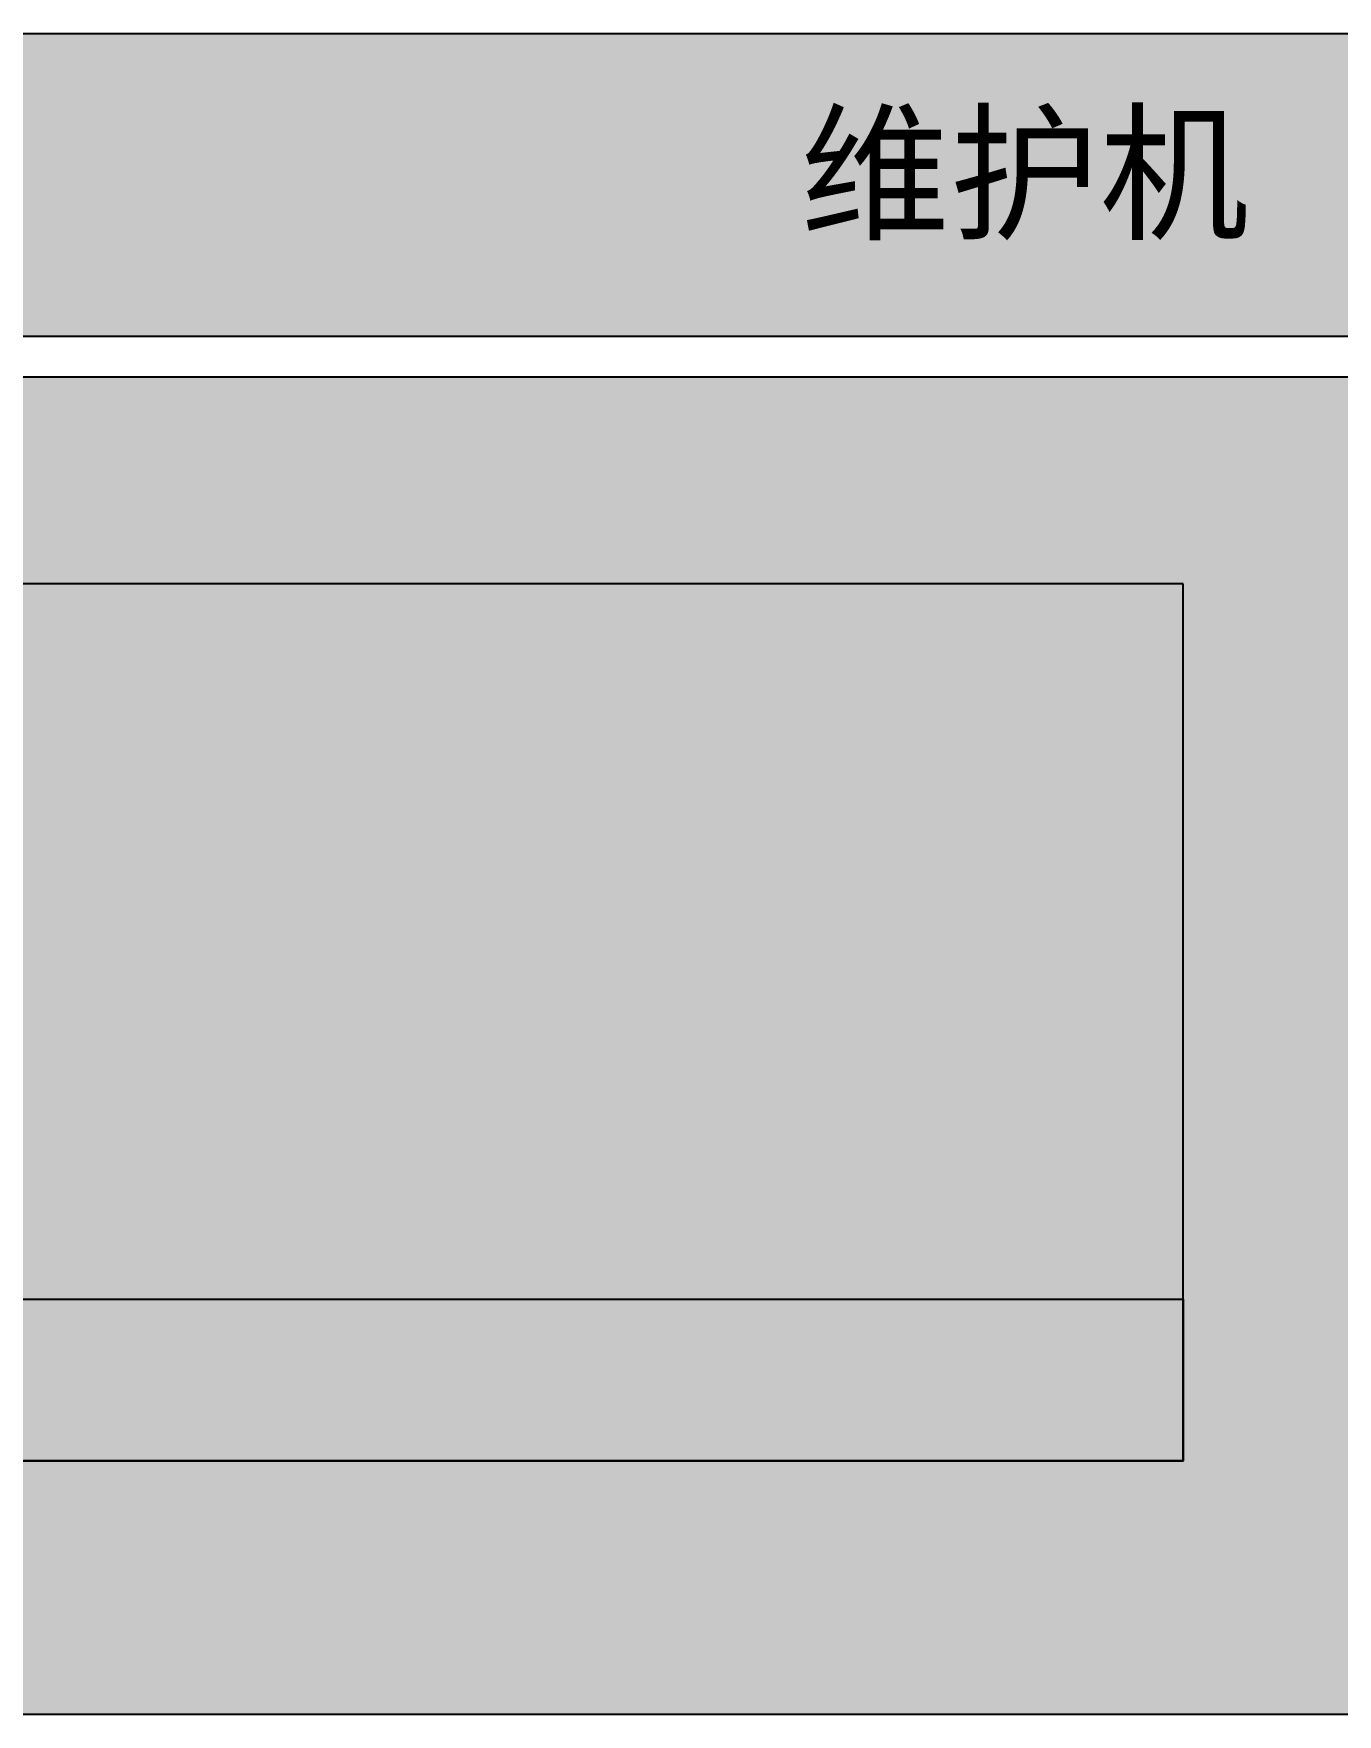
# Model space of a CAD drawing. Header units: millimetres. Extents: x 1211 to 4590, y 32 to 2478.
# Drawn here: x 2872.9 to 3110.7, y 421.9 to 728.5 of the extents above; entities that cross this region are included whole.
import ezdxf
from ezdxf.enums import TextEntityAlignment as Align

# ---------------------------------------------------------------- set-up
doc = ezdxf.new("R2010")
doc.units = ezdxf.units.MM
doc.styles.get("Standard").update_dxf_attribs({"font": 'simsun.ttc'})

msp = doc.modelspace()

# ---------------------------------------------------------------- hatches: boundary and pattern name
at = {"lineweight": -3, "ltscale": 0.1, "true_color": 0xeff3f7}
h = msp.add_hatch(color=7, dxfattribs=at)
h.dxf.hatch_style = 1
h.paths.add_polyline_path([(2573.82, 728.46), (2573.82, 673.2), (3538.88, 673.19), (3538.88, 728.45)])
h = msp.add_hatch(color=7, dxfattribs=at)
h.dxf.hatch_style = 1
h.paths.add_polyline_path([(2573.82, 665.86), (2573.82, 421.91), (3538.88, 421.9), (3538.88, 665.85)])
at = {"ltscale": 0.1}
h = msp.add_hatch(color=49, dxfattribs=at)
h.dxf.hatch_style = 1
edge = h.paths.add_edge_path()
edge.add_line((3058.28, 535.42), (3057.96, 535.42))
edge.add_arc((3057.96, 533.42), 2, 90, 180)
edge.add_line((3055.96, 533.42), (3055.96, 517.22))
edge.add_arc((3057.96, 517.22), 2, 180, 270)
edge.add_line((3057.96, 515.22), (3058.28, 515.22))
edge.add_arc((3058.28, 517.22), 2, 270, 360)
edge.add_line((3060.28, 517.22), (3060.28, 533.42))
edge.add_arc((3058.28, 533.42), 2, 0, 90)
edge = h.paths.add_edge_path()
edge.add_line((3065.54, 535.42), (3065.22, 535.42))
edge.add_arc((3065.22, 533.42), 2, 90, 180)
edge.add_line((3063.22, 533.42), (3063.22, 517.22))
edge.add_arc((3065.22, 517.22), 2, 180, 270)
edge.add_line((3065.22, 515.22), (3065.54, 515.22))
edge.add_arc((3065.54, 517.22), 2, 270, 360)
edge.add_line((3067.54, 517.22), (3067.54, 533.42))
edge.add_arc((3065.54, 533.42), 2, 0, 90)
edge = h.paths.add_edge_path()
edge.add_line((3072.81, 535.42), (3072.49, 535.42))
edge.add_arc((3072.49, 533.42), 2, 90, 180)
edge.add_line((3070.49, 533.42), (3070.49, 517.22))
edge.add_arc((3072.49, 517.22), 2, 180, 270)
edge.add_line((3072.49, 515.22), (3072.81, 515.22))
edge.add_arc((3072.81, 517.22), 2, 270, 360)
edge.add_line((3074.81, 517.22), (3074.81, 533.42))
edge.add_arc((3072.81, 533.42), 2, 0, 90)
edge = h.paths.add_edge_path()
edge.add_line((3058.28, 559.97), (3057.96, 559.97))
edge.add_arc((3057.96, 557.97), 2, 90, 180)
edge.add_line((3055.96, 557.97), (3055.96, 541.78))
edge.add_arc((3057.96, 541.78), 2, 180, 270)
edge.add_line((3057.96, 539.78), (3058.28, 539.78))
edge.add_arc((3058.28, 541.78), 2, 270, 360)
edge.add_line((3060.28, 541.78), (3060.28, 557.97))
edge.add_arc((3058.28, 557.97), 2, 0, 90)
edge = h.paths.add_edge_path()
edge.add_line((3065.54, 559.97), (3065.22, 559.97))
edge.add_arc((3065.22, 557.97), 2, 90, 180)
edge.add_line((3063.22, 557.97), (3063.22, 541.78))
edge.add_arc((3065.22, 541.78), 2, 180, 270)
edge.add_line((3065.22, 539.78), (3065.54, 539.78))
edge.add_arc((3065.54, 541.78), 2, 270, 360)
edge.add_line((3067.54, 541.78), (3067.54, 557.97))
edge.add_arc((3065.54, 557.97), 2, 0, 90)
edge = h.paths.add_edge_path()
edge.add_line((3072.81, 559.97), (3072.49, 559.97))
edge.add_arc((3072.49, 557.97), 2, 90, 180)
edge.add_line((3070.49, 557.97), (3070.49, 541.78))
edge.add_arc((3072.49, 541.78), 2, 180, 270)
edge.add_line((3072.49, 539.78), (3072.81, 539.78))
edge.add_arc((3072.81, 541.78), 2, 270, 360)
edge.add_line((3074.81, 541.78), (3074.81, 557.97))
edge.add_arc((3072.81, 557.97), 2, 0, 90)
edge = h.paths.add_edge_path()
edge.add_line((3058.28, 584.83), (3057.96, 584.83))
edge.add_arc((3057.96, 582.83), 2, 90, 180)
edge.add_line((3055.96, 582.83), (3055.96, 566.63))
edge.add_arc((3057.96, 566.63), 2, 180, 270)
edge.add_line((3057.96, 564.63), (3058.28, 564.63))
edge.add_arc((3058.28, 566.63), 2, 270, 360)
edge.add_line((3060.28, 566.63), (3060.28, 582.83))
edge.add_arc((3058.28, 582.83), 2, 0, 90)
edge = h.paths.add_edge_path()
edge.add_line((3065.54, 584.83), (3065.22, 584.83))
edge.add_arc((3065.22, 582.83), 2, 90, 180)
edge.add_line((3063.22, 582.83), (3063.22, 566.63))
edge.add_arc((3065.22, 566.63), 2, 180, 270)
edge.add_line((3065.22, 564.63), (3065.54, 564.63))
edge.add_arc((3065.54, 566.63), 2, 270, 360)
edge.add_line((3067.54, 566.63), (3067.54, 582.83))
edge.add_arc((3065.54, 582.83), 2, 0, 90)
edge = h.paths.add_edge_path()
edge.add_line((3072.81, 584.83), (3072.49, 584.83))
edge.add_arc((3072.49, 582.83), 2, 90, 180)
edge.add_line((3070.49, 582.83), (3070.49, 566.63))
edge.add_arc((3072.49, 566.63), 2, 180, 270)
edge.add_line((3072.49, 564.63), (3072.81, 564.63))
edge.add_arc((3072.81, 566.63), 2, 270, 360)
edge.add_line((3074.81, 566.63), (3074.81, 582.83))
edge.add_arc((3072.81, 582.83), 2, 0, 90)
edge = h.paths.add_edge_path()
edge.add_line((3058.28, 609.12), (3057.96, 609.12))
edge.add_arc((3057.96, 607.12), 2, 90, 180)
edge.add_line((3055.96, 607.12), (3055.96, 590.93))
edge.add_arc((3057.96, 590.93), 2, 180, 270)
edge.add_line((3057.96, 588.93), (3058.28, 588.93))
edge.add_arc((3058.28, 590.93), 2, 270, 360)
edge.add_line((3060.28, 590.93), (3060.28, 607.12))
edge.add_arc((3058.28, 607.12), 2, 0, 90)
edge = h.paths.add_edge_path()
edge.add_line((3065.54, 609.12), (3065.22, 609.12))
edge.add_arc((3065.22, 607.12), 2, 90, 180)
edge.add_line((3063.22, 607.12), (3063.22, 590.93))
edge.add_arc((3065.22, 590.93), 2, 180, 270)
edge.add_line((3065.22, 588.93), (3065.54, 588.93))
edge.add_arc((3065.54, 590.93), 2, 270, 360)
edge.add_line((3067.54, 590.93), (3067.54, 607.12))
edge.add_arc((3065.54, 607.12), 2, 0, 90)
edge = h.paths.add_edge_path()
edge.add_line((3072.81, 609.12), (3072.49, 609.12))
edge.add_arc((3072.49, 607.12), 2, 90, 180)
edge.add_line((3070.49, 607.12), (3070.49, 590.93))
edge.add_arc((3072.49, 590.93), 2, 180, 270)
edge.add_line((3072.49, 588.93), (3072.81, 588.93))
edge.add_arc((3072.81, 590.93), 2, 270, 360)
edge.add_line((3074.81, 590.93), (3074.81, 607.12))
edge.add_arc((3072.81, 607.12), 2, 0, 90)
edge = h.paths.add_edge_path()
edge.add_line((3036.48, 535.42), (3036.16, 535.42))
edge.add_arc((3036.16, 533.42), 2, 90, 180)
edge.add_line((3034.16, 533.42), (3034.16, 517.22))
edge.add_arc((3036.16, 517.22), 2, 180, 270)
edge.add_line((3036.16, 515.22), (3036.48, 515.22))
edge.add_arc((3036.48, 517.22), 2, 270, 360)
edge.add_line((3038.48, 517.22), (3038.48, 533.42))
edge.add_arc((3036.48, 533.42), 2, 0, 90)
edge = h.paths.add_edge_path()
edge.add_line((3043.75, 535.42), (3043.43, 535.42))
edge.add_arc((3043.43, 533.42), 2, 90, 180)
edge.add_line((3041.43, 533.42), (3041.43, 517.22))
edge.add_arc((3043.43, 517.22), 2, 180, 270)
edge.add_line((3043.43, 515.22), (3043.75, 515.22))
edge.add_arc((3043.75, 517.22), 2, 270, 360)
edge.add_line((3045.75, 517.22), (3045.75, 533.42))
edge.add_arc((3043.75, 533.42), 2, 0, 90)
edge = h.paths.add_edge_path()
edge.add_line((3051.01, 535.42), (3050.69, 535.42))
edge.add_arc((3050.69, 533.42), 2, 90, 180)
edge.add_line((3048.69, 533.42), (3048.69, 517.22))
edge.add_arc((3050.69, 517.22), 2, 180, 270)
edge.add_line((3050.69, 515.22), (3051.01, 515.22))
edge.add_arc((3051.01, 517.22), 2, 270, 360)
edge.add_line((3053.01, 517.22), (3053.01, 533.42))
edge.add_arc((3051.01, 533.42), 2, 0, 90)
edge = h.paths.add_edge_path()
edge.add_line((3036.48, 559.97), (3036.16, 559.97))
edge.add_arc((3036.16, 557.97), 2, 90, 180)
edge.add_line((3034.16, 557.97), (3034.16, 541.78))
edge.add_arc((3036.16, 541.78), 2, 180, 270)
edge.add_line((3036.16, 539.78), (3036.48, 539.78))
edge.add_arc((3036.48, 541.78), 2, 270, 360)
edge.add_line((3038.48, 541.78), (3038.48, 557.97))
edge.add_arc((3036.48, 557.97), 2, 0, 90)
edge = h.paths.add_edge_path()
edge.add_line((3043.75, 559.97), (3043.43, 559.97))
edge.add_arc((3043.43, 557.97), 2, 90, 180)
edge.add_line((3041.43, 557.97), (3041.43, 541.78))
edge.add_arc((3043.43, 541.78), 2, 180, 270)
edge.add_line((3043.43, 539.78), (3043.75, 539.78))
edge.add_arc((3043.75, 541.78), 2, 270, 360)
edge.add_line((3045.75, 541.78), (3045.75, 557.97))
edge.add_arc((3043.75, 557.97), 2, 0, 90)
edge = h.paths.add_edge_path()
edge.add_line((3051.01, 559.97), (3050.69, 559.97))
edge.add_arc((3050.69, 557.97), 2, 90, 180)
edge.add_line((3048.69, 557.97), (3048.69, 541.78))
edge.add_arc((3050.69, 541.78), 2, 180, 270)
edge.add_line((3050.69, 539.78), (3051.01, 539.78))
edge.add_arc((3051.01, 541.78), 2, 270, 360)
edge.add_line((3053.01, 541.78), (3053.01, 557.97))
edge.add_arc((3051.01, 557.97), 2, 0, 90)
edge = h.paths.add_edge_path()
edge.add_line((3036.48, 584.83), (3036.16, 584.83))
edge.add_arc((3036.16, 582.83), 2, 90, 180)
edge.add_line((3034.16, 582.83), (3034.16, 566.63))
edge.add_arc((3036.16, 566.63), 2, 180, 270)
edge.add_line((3036.16, 564.63), (3036.48, 564.63))
edge.add_arc((3036.48, 566.63), 2, 270, 360)
edge.add_line((3038.48, 566.63), (3038.48, 582.83))
edge.add_arc((3036.48, 582.83), 2, 0, 90)
edge = h.paths.add_edge_path()
edge.add_line((3043.75, 584.83), (3043.43, 584.83))
edge.add_arc((3043.43, 582.83), 2, 90, 180)
edge.add_line((3041.43, 582.83), (3041.43, 566.63))
edge.add_arc((3043.43, 566.63), 2, 180, 270)
edge.add_line((3043.43, 564.63), (3043.75, 564.63))
edge.add_arc((3043.75, 566.63), 2, 270, 360)
edge.add_line((3045.75, 566.63), (3045.75, 582.83))
edge.add_arc((3043.75, 582.83), 2, 0, 90)
edge = h.paths.add_edge_path()
edge.add_line((3051.01, 584.83), (3050.69, 584.83))
edge.add_arc((3050.69, 582.83), 2, 90, 180)
edge.add_line((3048.69, 582.83), (3048.69, 566.63))
edge.add_arc((3050.69, 566.63), 2, 180, 270)
edge.add_line((3050.69, 564.63), (3051.01, 564.63))
edge.add_arc((3051.01, 566.63), 2, 270, 360)
edge.add_line((3053.01, 566.63), (3053.01, 582.83))
edge.add_arc((3051.01, 582.83), 2, 0, 90)
edge = h.paths.add_edge_path()
edge.add_line((3036.48, 609.12), (3036.16, 609.12))
edge.add_arc((3036.16, 607.12), 2, 90, 180)
edge.add_line((3034.16, 607.12), (3034.16, 590.93))
edge.add_arc((3036.16, 590.93), 2, 180, 270)
edge.add_line((3036.16, 588.93), (3036.48, 588.93))
edge.add_arc((3036.48, 590.93), 2, 270, 360)
edge.add_line((3038.48, 590.93), (3038.48, 607.12))
edge.add_arc((3036.48, 607.12), 2, 0, 90)
edge = h.paths.add_edge_path()
edge.add_line((3043.75, 609.12), (3043.43, 609.12))
edge.add_arc((3043.43, 607.12), 2, 90, 180)
edge.add_line((3041.43, 607.12), (3041.43, 590.93))
edge.add_arc((3043.43, 590.93), 2, 180, 270)
edge.add_line((3043.43, 588.93), (3043.75, 588.93))
edge.add_arc((3043.75, 590.93), 2, 270, 360)
edge.add_line((3045.75, 590.93), (3045.75, 607.12))
edge.add_arc((3043.75, 607.12), 2, 0, 90)
edge = h.paths.add_edge_path()
edge.add_line((3051.01, 609.12), (3050.69, 609.12))
edge.add_arc((3050.69, 607.12), 2, 90, 180)
edge.add_line((3048.69, 607.12), (3048.69, 590.93))
edge.add_arc((3050.69, 590.93), 2, 180, 270)
edge.add_line((3050.69, 588.93), (3051.01, 588.93))
edge.add_arc((3051.01, 590.93), 2, 270, 360)
edge.add_line((3053.01, 590.93), (3053.01, 607.12))
edge.add_arc((3051.01, 607.12), 2, 0, 90)
edge = h.paths.add_edge_path()
edge.add_line((3014.69, 535.42), (3014.37, 535.42))
edge.add_arc((3014.37, 533.42), 2, 90, 180)
edge.add_line((3012.37, 533.42), (3012.37, 517.22))
edge.add_arc((3014.37, 517.22), 2, 180, 270)
edge.add_line((3014.37, 515.22), (3014.69, 515.22))
edge.add_arc((3014.69, 517.22), 2, 270, 360)
edge.add_line((3016.69, 517.22), (3016.69, 533.42))
edge.add_arc((3014.69, 533.42), 2, 0, 90)
edge = h.paths.add_edge_path()
edge.add_line((3021.95, 535.42), (3021.63, 535.42))
edge.add_arc((3021.63, 533.42), 2, 90, 180)
edge.add_line((3019.63, 533.42), (3019.63, 517.22))
edge.add_arc((3021.63, 517.22), 2, 180, 270)
edge.add_line((3021.63, 515.22), (3021.95, 515.22))
edge.add_arc((3021.95, 517.22), 2, 270, 360)
edge.add_line((3023.95, 517.22), (3023.95, 533.42))
edge.add_arc((3021.95, 533.42), 2, 0, 90)
edge = h.paths.add_edge_path()
edge.add_line((3029.22, 535.42), (3028.9, 535.42))
edge.add_arc((3028.9, 533.42), 2, 90, 180)
edge.add_line((3026.9, 533.42), (3026.9, 517.22))
edge.add_arc((3028.9, 517.22), 2, 180, 270)
edge.add_line((3028.9, 515.22), (3029.22, 515.22))
edge.add_arc((3029.22, 517.22), 2, 270, 360)
edge.add_line((3031.22, 517.22), (3031.22, 533.42))
edge.add_arc((3029.22, 533.42), 2, 0, 90)
edge = h.paths.add_edge_path()
edge.add_line((3014.69, 559.97), (3014.37, 559.97))
edge.add_arc((3014.37, 557.97), 2, 90, 180)
edge.add_line((3012.37, 557.97), (3012.37, 541.78))
edge.add_arc((3014.37, 541.78), 2, 180, 270)
edge.add_line((3014.37, 539.78), (3014.69, 539.78))
edge.add_arc((3014.69, 541.78), 2, 270, 360)
edge.add_line((3016.69, 541.78), (3016.69, 557.97))
edge.add_arc((3014.69, 557.97), 2, 0, 90)
edge = h.paths.add_edge_path()
edge.add_line((3021.95, 559.97), (3021.63, 559.97))
edge.add_arc((3021.63, 557.97), 2, 90, 180)
edge.add_line((3019.63, 557.97), (3019.63, 541.78))
edge.add_arc((3021.63, 541.78), 2, 180, 270)
edge.add_line((3021.63, 539.78), (3021.95, 539.78))
edge.add_arc((3021.95, 541.78), 2, 270, 360)
edge.add_line((3023.95, 541.78), (3023.95, 557.97))
edge.add_arc((3021.95, 557.97), 2, 0, 90)
edge = h.paths.add_edge_path()
edge.add_line((3029.22, 559.97), (3028.9, 559.97))
edge.add_arc((3028.9, 557.97), 2, 90, 180)
edge.add_line((3026.9, 557.97), (3026.9, 541.78))
edge.add_arc((3028.9, 541.78), 2, 180, 270)
edge.add_line((3028.9, 539.78), (3029.22, 539.78))
edge.add_arc((3029.22, 541.78), 2, 270, 360)
edge.add_line((3031.22, 541.78), (3031.22, 557.97))
edge.add_arc((3029.22, 557.97), 2, 0, 90)
edge = h.paths.add_edge_path()
edge.add_line((3014.69, 584.83), (3014.37, 584.83))
edge.add_arc((3014.37, 582.83), 2, 90, 180)
edge.add_line((3012.37, 582.83), (3012.37, 566.63))
edge.add_arc((3014.37, 566.63), 2, 180, 270)
edge.add_line((3014.37, 564.63), (3014.69, 564.63))
edge.add_arc((3014.69, 566.63), 2, 270, 360)
edge.add_line((3016.69, 566.63), (3016.69, 582.83))
edge.add_arc((3014.69, 582.83), 2, 0, 90)
edge = h.paths.add_edge_path()
edge.add_line((3021.95, 584.83), (3021.63, 584.83))
edge.add_arc((3021.63, 582.83), 2, 90, 180)
edge.add_line((3019.63, 582.83), (3019.63, 566.63))
edge.add_arc((3021.63, 566.63), 2, 180, 270)
edge.add_line((3021.63, 564.63), (3021.95, 564.63))
edge.add_arc((3021.95, 566.63), 2, 270, 360)
edge.add_line((3023.95, 566.63), (3023.95, 582.83))
edge.add_arc((3021.95, 582.83), 2, 0, 90)
edge = h.paths.add_edge_path()
edge.add_line((3029.22, 584.83), (3028.9, 584.83))
edge.add_arc((3028.9, 582.83), 2, 90, 180)
edge.add_line((3026.9, 582.83), (3026.9, 566.63))
edge.add_arc((3028.9, 566.63), 2, 180, 270)
edge.add_line((3028.9, 564.63), (3029.22, 564.63))
edge.add_arc((3029.22, 566.63), 2, 270, 360)
edge.add_line((3031.22, 566.63), (3031.22, 582.83))
edge.add_arc((3029.22, 582.83), 2, 0, 90)
edge = h.paths.add_edge_path()
edge.add_line((3014.69, 609.12), (3014.37, 609.12))
edge.add_arc((3014.37, 607.12), 2, 90, 180)
edge.add_line((3012.37, 607.12), (3012.37, 590.93))
edge.add_arc((3014.37, 590.93), 2, 180, 270)
edge.add_line((3014.37, 588.93), (3014.69, 588.93))
edge.add_arc((3014.69, 590.93), 2, 270, 360)
edge.add_line((3016.69, 590.93), (3016.69, 607.12))
edge.add_arc((3014.69, 607.12), 2, 0, 90)
edge = h.paths.add_edge_path()
edge.add_line((3021.95, 609.12), (3021.63, 609.12))
edge.add_arc((3021.63, 607.12), 2, 90, 180)
edge.add_line((3019.63, 607.12), (3019.63, 590.93))
edge.add_arc((3021.63, 590.93), 2, 180, 270)
edge.add_line((3021.63, 588.93), (3021.95, 588.93))
edge.add_arc((3021.95, 590.93), 2, 270, 360)
edge.add_line((3023.95, 590.93), (3023.95, 607.12))
edge.add_arc((3021.95, 607.12), 2, 0, 90)
edge = h.paths.add_edge_path()
edge.add_line((3029.22, 609.12), (3028.9, 609.12))
edge.add_arc((3028.9, 607.12), 2, 90, 180)
edge.add_line((3026.9, 607.12), (3026.9, 590.93))
edge.add_arc((3028.9, 590.93), 2, 180, 270)
edge.add_line((3028.9, 588.93), (3029.22, 588.93))
edge.add_arc((3029.22, 590.93), 2, 270, 360)
edge.add_line((3031.22, 590.93), (3031.22, 607.12))
edge.add_arc((3029.22, 607.12), 2, 0, 90)
edge = h.paths.add_edge_path()
edge.add_line((2992.89, 535.42), (2992.57, 535.42))
edge.add_arc((2992.57, 533.42), 2, 90, 180)
edge.add_line((2990.57, 533.42), (2990.57, 517.22))
edge.add_arc((2992.57, 517.22), 2, 180, 270)
edge.add_line((2992.57, 515.22), (2992.89, 515.22))
edge.add_arc((2992.89, 517.22), 2, 270, 360)
edge.add_line((2994.89, 517.22), (2994.89, 533.42))
edge.add_arc((2992.89, 533.42), 2, 0, 90)
edge = h.paths.add_edge_path()
edge.add_line((3000.16, 535.42), (2999.84, 535.42))
edge.add_arc((2999.84, 533.42), 2, 90, 180)
edge.add_line((2997.84, 533.42), (2997.84, 517.22))
edge.add_arc((2999.84, 517.22), 2, 180, 270)
edge.add_line((2999.84, 515.22), (3000.16, 515.22))
edge.add_arc((3000.16, 517.22), 2, 270, 360)
edge.add_line((3002.16, 517.22), (3002.16, 533.42))
edge.add_arc((3000.16, 533.42), 2, 0, 90)
edge = h.paths.add_edge_path()
edge.add_line((3007.42, 535.42), (3007.1, 535.42))
edge.add_arc((3007.1, 533.42), 2, 90, 180)
edge.add_line((3005.1, 533.42), (3005.1, 517.22))
edge.add_arc((3007.1, 517.22), 2, 180, 270)
edge.add_line((3007.1, 515.22), (3007.42, 515.22))
edge.add_arc((3007.42, 517.22), 2, 270, 360)
edge.add_line((3009.42, 517.22), (3009.42, 533.42))
edge.add_arc((3007.42, 533.42), 2, 0, 90)
edge = h.paths.add_edge_path()
edge.add_line((2992.89, 559.97), (2992.57, 559.97))
edge.add_arc((2992.57, 557.97), 2, 90, 180)
edge.add_line((2990.57, 557.97), (2990.57, 541.78))
edge.add_arc((2992.57, 541.78), 2, 180, 270)
edge.add_line((2992.57, 539.78), (2992.89, 539.78))
edge.add_arc((2992.89, 541.78), 2, 270, 360)
edge.add_line((2994.89, 541.78), (2994.89, 557.97))
edge.add_arc((2992.89, 557.97), 2, 0, 90)
edge = h.paths.add_edge_path()
edge.add_line((3000.16, 559.97), (2999.84, 559.97))
edge.add_arc((2999.84, 557.97), 2, 90, 180)
edge.add_line((2997.84, 557.97), (2997.84, 541.78))
edge.add_arc((2999.84, 541.78), 2, 180, 270)
edge.add_line((2999.84, 539.78), (3000.16, 539.78))
edge.add_arc((3000.16, 541.78), 2, 270, 360)
edge.add_line((3002.16, 541.78), (3002.16, 557.97))
edge.add_arc((3000.16, 557.97), 2, 0, 90)
edge = h.paths.add_edge_path()
edge.add_line((3007.42, 559.97), (3007.1, 559.97))
edge.add_arc((3007.1, 557.97), 2, 90, 180)
edge.add_line((3005.1, 557.97), (3005.1, 541.78))
edge.add_arc((3007.1, 541.78), 2, 180, 270)
edge.add_line((3007.1, 539.78), (3007.42, 539.78))
edge.add_arc((3007.42, 541.78), 2, 270, 360)
edge.add_line((3009.42, 541.78), (3009.42, 557.97))
edge.add_arc((3007.42, 557.97), 2, 0, 90)
edge = h.paths.add_edge_path()
edge.add_line((2992.89, 584.83), (2992.57, 584.83))
edge.add_arc((2992.57, 582.83), 2, 90, 180)
edge.add_line((2990.57, 582.83), (2990.57, 566.63))
edge.add_arc((2992.57, 566.63), 2, 180, 270)
edge.add_line((2992.57, 564.63), (2992.89, 564.63))
edge.add_arc((2992.89, 566.63), 2, 270, 360)
edge.add_line((2994.89, 566.63), (2994.89, 582.83))
edge.add_arc((2992.89, 582.83), 2, 0, 90)
edge = h.paths.add_edge_path()
edge.add_line((3000.16, 584.83), (2999.84, 584.83))
edge.add_arc((2999.84, 582.83), 2, 90, 180)
edge.add_line((2997.84, 582.83), (2997.84, 566.63))
edge.add_arc((2999.84, 566.63), 2, 180, 270)
edge.add_line((2999.84, 564.63), (3000.16, 564.63))
edge.add_arc((3000.16, 566.63), 2, 270, 360)
edge.add_line((3002.16, 566.63), (3002.16, 582.83))
edge.add_arc((3000.16, 582.83), 2, 0, 90)
edge = h.paths.add_edge_path()
edge.add_line((3007.42, 584.83), (3007.1, 584.83))
edge.add_arc((3007.1, 582.83), 2, 90, 180)
edge.add_line((3005.1, 582.83), (3005.1, 566.63))
edge.add_arc((3007.1, 566.63), 2, 180, 270)
edge.add_line((3007.1, 564.63), (3007.42, 564.63))
edge.add_arc((3007.42, 566.63), 2, 270, 360)
edge.add_line((3009.42, 566.63), (3009.42, 582.83))
edge.add_arc((3007.42, 582.83), 2, 0, 90)
edge = h.paths.add_edge_path()
edge.add_line((2992.89, 609.12), (2992.57, 609.12))
edge.add_arc((2992.57, 607.12), 2, 90, 180)
edge.add_line((2990.57, 607.12), (2990.57, 590.93))
edge.add_arc((2992.57, 590.93), 2, 180, 270)
edge.add_line((2992.57, 588.93), (2992.89, 588.93))
edge.add_arc((2992.89, 590.93), 2, 270, 360)
edge.add_line((2994.89, 590.93), (2994.89, 607.12))
edge.add_arc((2992.89, 607.12), 2, 0, 90)
edge = h.paths.add_edge_path()
edge.add_line((3000.16, 609.12), (2999.84, 609.12))
edge.add_arc((2999.84, 607.12), 2, 90, 180)
edge.add_line((2997.84, 607.12), (2997.84, 590.93))
edge.add_arc((2999.84, 590.93), 2, 180, 270)
edge.add_line((2999.84, 588.93), (3000.16, 588.93))
edge.add_arc((3000.16, 590.93), 2, 270, 360)
edge.add_line((3002.16, 590.93), (3002.16, 607.12))
edge.add_arc((3000.16, 607.12), 2, 0, 90)
edge = h.paths.add_edge_path()
edge.add_line((3007.42, 609.12), (3007.1, 609.12))
edge.add_arc((3007.1, 607.12), 2, 90, 180)
edge.add_line((3005.1, 607.12), (3005.1, 590.93))
edge.add_arc((3007.1, 590.93), 2, 180, 270)
edge.add_line((3007.1, 588.93), (3007.42, 588.93))
edge.add_arc((3007.42, 590.93), 2, 270, 360)
edge.add_line((3009.42, 590.93), (3009.42, 607.12))
edge.add_arc((3007.42, 607.12), 2, 0, 90)
edge = h.paths.add_edge_path()
edge.add_line((2971.1, 535.42), (2970.78, 535.42))
edge.add_arc((2970.78, 533.42), 2, 90, 180)
edge.add_line((2968.78, 533.42), (2968.78, 517.22))
edge.add_arc((2970.78, 517.22), 2, 180, 270)
edge.add_line((2970.78, 515.22), (2971.1, 515.22))
edge.add_arc((2971.1, 517.22), 2, 270, 360)
edge.add_line((2973.1, 517.22), (2973.1, 533.42))
edge.add_arc((2971.1, 533.42), 2, 0, 90)
edge = h.paths.add_edge_path()
edge.add_line((2978.36, 535.42), (2978.04, 535.42))
edge.add_arc((2978.04, 533.42), 2, 90, 180)
edge.add_line((2976.04, 533.42), (2976.04, 517.22))
edge.add_arc((2978.04, 517.22), 2, 180, 270)
edge.add_line((2978.04, 515.22), (2978.36, 515.22))
edge.add_arc((2978.36, 517.22), 2, 270, 360)
edge.add_line((2980.36, 517.22), (2980.36, 533.42))
edge.add_arc((2978.36, 533.42), 2, 0, 90)
edge = h.paths.add_edge_path()
edge.add_line((2985.63, 535.42), (2985.31, 535.42))
edge.add_arc((2985.31, 533.42), 2, 90, 180)
edge.add_line((2983.31, 533.42), (2983.31, 517.22))
edge.add_arc((2985.31, 517.22), 2, 180, 270)
edge.add_line((2985.31, 515.22), (2985.63, 515.22))
edge.add_arc((2985.63, 517.22), 2, 270, 360)
edge.add_line((2987.63, 517.22), (2987.63, 533.42))
edge.add_arc((2985.63, 533.42), 2, 0, 90)
edge = h.paths.add_edge_path()
edge.add_line((2971.1, 559.97), (2970.78, 559.97))
edge.add_arc((2970.78, 557.97), 2, 90, 180)
edge.add_line((2968.78, 557.97), (2968.78, 541.78))
edge.add_arc((2970.78, 541.78), 2, 180, 270)
edge.add_line((2970.78, 539.78), (2971.1, 539.78))
edge.add_arc((2971.1, 541.78), 2, 270, 360)
edge.add_line((2973.1, 541.78), (2973.1, 557.97))
edge.add_arc((2971.1, 557.97), 2, 0, 90)
edge = h.paths.add_edge_path()
edge.add_line((2978.36, 559.97), (2978.04, 559.97))
edge.add_arc((2978.04, 557.97), 2, 90, 180)
edge.add_line((2976.04, 557.97), (2976.04, 541.78))
edge.add_arc((2978.04, 541.78), 2, 180, 270)
edge.add_line((2978.04, 539.78), (2978.36, 539.78))
edge.add_arc((2978.36, 541.78), 2, 270, 360)
edge.add_line((2980.36, 541.78), (2980.36, 557.97))
edge.add_arc((2978.36, 557.97), 2, 0, 90)
edge = h.paths.add_edge_path()
edge.add_line((2985.63, 559.97), (2985.31, 559.97))
edge.add_arc((2985.31, 557.97), 2, 90, 180)
edge.add_line((2983.31, 557.97), (2983.31, 541.78))
edge.add_arc((2985.31, 541.78), 2, 180, 270)
edge.add_line((2985.31, 539.78), (2985.63, 539.78))
edge.add_arc((2985.63, 541.78), 2, 270, 360)
edge.add_line((2987.63, 541.78), (2987.63, 557.97))
edge.add_arc((2985.63, 557.97), 2, 0, 90)
edge = h.paths.add_edge_path()
edge.add_line((2971.1, 584.83), (2970.78, 584.83))
edge.add_arc((2970.78, 582.83), 2, 90, 180)
edge.add_line((2968.78, 582.83), (2968.78, 566.63))
edge.add_arc((2970.78, 566.63), 2, 180, 270)
edge.add_line((2970.78, 564.63), (2971.1, 564.63))
edge.add_arc((2971.1, 566.63), 2, 270, 360)
edge.add_line((2973.1, 566.63), (2973.1, 582.83))
edge.add_arc((2971.1, 582.83), 2, 0, 90)
edge = h.paths.add_edge_path()
edge.add_line((2978.36, 584.83), (2978.04, 584.83))
edge.add_arc((2978.04, 582.83), 2, 90, 180)
edge.add_line((2976.04, 582.83), (2976.04, 566.63))
edge.add_arc((2978.04, 566.63), 2, 180, 270)
edge.add_line((2978.04, 564.63), (2978.36, 564.63))
edge.add_arc((2978.36, 566.63), 2, 270, 360)
edge.add_line((2980.36, 566.63), (2980.36, 582.83))
edge.add_arc((2978.36, 582.83), 2, 0, 90)
edge = h.paths.add_edge_path()
edge.add_line((2985.63, 584.83), (2985.31, 584.83))
edge.add_arc((2985.31, 582.83), 2, 90, 180)
edge.add_line((2983.31, 582.83), (2983.31, 566.63))
edge.add_arc((2985.31, 566.63), 2, 180, 270)
edge.add_line((2985.31, 564.63), (2985.63, 564.63))
edge.add_arc((2985.63, 566.63), 2, 270, 360)
edge.add_line((2987.63, 566.63), (2987.63, 582.83))
edge.add_arc((2985.63, 582.83), 2, 0, 90)
edge = h.paths.add_edge_path()
edge.add_line((2971.1, 609.12), (2970.78, 609.12))
edge.add_arc((2970.78, 607.12), 2, 90, 180)
edge.add_line((2968.78, 607.12), (2968.78, 590.93))
edge.add_arc((2970.78, 590.93), 2, 180, 270)
edge.add_line((2970.78, 588.93), (2971.1, 588.93))
edge.add_arc((2971.1, 590.93), 2, 270, 360)
edge.add_line((2973.1, 590.93), (2973.1, 607.12))
edge.add_arc((2971.1, 607.12), 2, 0, 90)
edge = h.paths.add_edge_path()
edge.add_line((2978.36, 609.12), (2978.04, 609.12))
edge.add_arc((2978.04, 607.12), 2, 90, 180)
edge.add_line((2976.04, 607.12), (2976.04, 590.93))
edge.add_arc((2978.04, 590.93), 2, 180, 270)
edge.add_line((2978.04, 588.93), (2978.36, 588.93))
edge.add_arc((2978.36, 590.93), 2, 270, 360)
edge.add_line((2980.36, 590.93), (2980.36, 607.12))
edge.add_arc((2978.36, 607.12), 2, 0, 90)
edge = h.paths.add_edge_path()
edge.add_line((2985.63, 609.12), (2985.31, 609.12))
edge.add_arc((2985.31, 607.12), 2, 90, 180)
edge.add_line((2983.31, 607.12), (2983.31, 590.93))
edge.add_arc((2985.31, 590.93), 2, 180, 270)
edge.add_line((2985.31, 588.93), (2985.63, 588.93))
edge.add_arc((2985.63, 590.93), 2, 270, 360)
edge.add_line((2987.63, 590.93), (2987.63, 607.12))
edge.add_arc((2985.63, 607.12), 2, 0, 90)
edge = h.paths.add_edge_path()
edge.add_line((2949.3, 535.42), (2948.98, 535.42))
edge.add_arc((2948.98, 533.42), 2, 90, 180)
edge.add_line((2946.98, 533.42), (2946.98, 517.22))
edge.add_arc((2948.98, 517.22), 2, 180, 270)
edge.add_line((2948.98, 515.22), (2949.3, 515.22))
edge.add_arc((2949.3, 517.22), 2, 270, 360)
edge.add_line((2951.3, 517.22), (2951.3, 533.42))
edge.add_arc((2949.3, 533.42), 2, 0, 90)
edge = h.paths.add_edge_path()
edge.add_line((2956.57, 535.42), (2956.25, 535.42))
edge.add_arc((2956.25, 533.42), 2, 90, 180)
edge.add_line((2954.25, 533.42), (2954.25, 517.22))
edge.add_arc((2956.25, 517.22), 2, 180, 270)
edge.add_line((2956.25, 515.22), (2956.57, 515.22))
edge.add_arc((2956.57, 517.22), 2, 270, 360)
edge.add_line((2958.57, 517.22), (2958.57, 533.42))
edge.add_arc((2956.57, 533.42), 2, 0, 90)
edge = h.paths.add_edge_path()
edge.add_line((2963.83, 535.42), (2963.51, 535.42))
edge.add_arc((2963.51, 533.42), 2, 90, 180)
edge.add_line((2961.51, 533.42), (2961.51, 517.22))
edge.add_arc((2963.51, 517.22), 2, 180, 270)
edge.add_line((2963.51, 515.22), (2963.83, 515.22))
edge.add_arc((2963.83, 517.22), 2, 270, 360)
edge.add_line((2965.83, 517.22), (2965.83, 533.42))
edge.add_arc((2963.83, 533.42), 2, 0, 90)
edge = h.paths.add_edge_path()
edge.add_line((2949.3, 559.97), (2948.98, 559.97))
edge.add_arc((2948.98, 557.97), 2, 90, 180)
edge.add_line((2946.98, 557.97), (2946.98, 541.78))
edge.add_arc((2948.98, 541.78), 2, 180, 270)
edge.add_line((2948.98, 539.78), (2949.3, 539.78))
edge.add_arc((2949.3, 541.78), 2, 270, 360)
edge.add_line((2951.3, 541.78), (2951.3, 557.97))
edge.add_arc((2949.3, 557.97), 2, 0, 90)
edge = h.paths.add_edge_path()
edge.add_line((2956.57, 559.97), (2956.25, 559.97))
edge.add_arc((2956.25, 557.97), 2, 90, 180)
edge.add_line((2954.25, 557.97), (2954.25, 541.78))
edge.add_arc((2956.25, 541.78), 2, 180, 270)
edge.add_line((2956.25, 539.78), (2956.57, 539.78))
edge.add_arc((2956.57, 541.78), 2, 270, 360)
edge.add_line((2958.57, 541.78), (2958.57, 557.97))
edge.add_arc((2956.57, 557.97), 2, 0, 90)
edge = h.paths.add_edge_path()
edge.add_line((2963.83, 559.97), (2963.51, 559.97))
edge.add_arc((2963.51, 557.97), 2, 90, 180)
edge.add_line((2961.51, 557.97), (2961.51, 541.78))
edge.add_arc((2963.51, 541.78), 2, 180, 270)
edge.add_line((2963.51, 539.78), (2963.83, 539.78))
edge.add_arc((2963.83, 541.78), 2, 270, 360)
edge.add_line((2965.83, 541.78), (2965.83, 557.97))
edge.add_arc((2963.83, 557.97), 2, 0, 90)
edge = h.paths.add_edge_path()
edge.add_line((2949.3, 584.83), (2948.98, 584.83))
edge.add_arc((2948.98, 582.83), 2, 90, 180)
edge.add_line((2946.98, 582.83), (2946.98, 566.63))
edge.add_arc((2948.98, 566.63), 2, 180, 270)
edge.add_line((2948.98, 564.63), (2949.3, 564.63))
edge.add_arc((2949.3, 566.63), 2, 270, 360)
edge.add_line((2951.3, 566.63), (2951.3, 582.83))
edge.add_arc((2949.3, 582.83), 2, 0, 90)
edge = h.paths.add_edge_path()
edge.add_line((2956.57, 584.83), (2956.25, 584.83))
edge.add_arc((2956.25, 582.83), 2, 90, 180)
edge.add_line((2954.25, 582.83), (2954.25, 566.63))
edge.add_arc((2956.25, 566.63), 2, 180, 270)
edge.add_line((2956.25, 564.63), (2956.57, 564.63))
edge.add_arc((2956.57, 566.63), 2, 270, 360)
edge.add_line((2958.57, 566.63), (2958.57, 582.83))
edge.add_arc((2956.57, 582.83), 2, 0, 90)
edge = h.paths.add_edge_path()
edge.add_line((2963.83, 584.83), (2963.51, 584.83))
edge.add_arc((2963.51, 582.83), 2, 90, 180)
edge.add_line((2961.51, 582.83), (2961.51, 566.63))
edge.add_arc((2963.51, 566.63), 2, 180, 270)
edge.add_line((2963.51, 564.63), (2963.83, 564.63))
edge.add_arc((2963.83, 566.63), 2, 270, 360)
edge.add_line((2965.83, 566.63), (2965.83, 582.83))
edge.add_arc((2963.83, 582.83), 2, 0, 90)
edge = h.paths.add_edge_path()
edge.add_line((2949.3, 609.12), (2948.98, 609.12))
edge.add_arc((2948.98, 607.12), 2, 90, 180)
edge.add_line((2946.98, 607.12), (2946.98, 590.93))
edge.add_arc((2948.98, 590.93), 2, 180, 270)
edge.add_line((2948.98, 588.93), (2949.3, 588.93))
edge.add_arc((2949.3, 590.93), 2, 270, 360)
edge.add_line((2951.3, 590.93), (2951.3, 607.12))
edge.add_arc((2949.3, 607.12), 2, 0, 90)
edge = h.paths.add_edge_path()
edge.add_line((2956.57, 609.12), (2956.25, 609.12))
edge.add_arc((2956.25, 607.12), 2, 90, 180)
edge.add_line((2954.25, 607.12), (2954.25, 590.93))
edge.add_arc((2956.25, 590.93), 2, 180, 270)
edge.add_line((2956.25, 588.93), (2956.57, 588.93))
edge.add_arc((2956.57, 590.93), 2, 270, 360)
edge.add_line((2958.57, 590.93), (2958.57, 607.12))
edge.add_arc((2956.57, 607.12), 2, 0, 90)
edge = h.paths.add_edge_path()
edge.add_line((2963.83, 609.12), (2963.51, 609.12))
edge.add_arc((2963.51, 607.12), 2, 90, 180)
edge.add_line((2961.51, 607.12), (2961.51, 590.93))
edge.add_arc((2963.51, 590.93), 2, 180, 270)
edge.add_line((2963.51, 588.93), (2963.83, 588.93))
edge.add_arc((2963.83, 590.93), 2, 270, 360)
edge.add_line((2965.83, 590.93), (2965.83, 607.12))
edge.add_arc((2963.83, 607.12), 2, 0, 90)
edge = h.paths.add_edge_path()
edge.add_line((2927.51, 535.42), (2927.19, 535.42))
edge.add_arc((2927.19, 533.42), 2, 90, 180)
edge.add_line((2925.19, 533.42), (2925.19, 517.22))
edge.add_arc((2927.19, 517.22), 2, 180, 270)
edge.add_line((2927.19, 515.22), (2927.51, 515.22))
edge.add_arc((2927.51, 517.22), 2, 270, 360)
edge.add_line((2929.51, 517.22), (2929.51, 533.42))
edge.add_arc((2927.51, 533.42), 2, 0, 90)
edge = h.paths.add_edge_path()
edge.add_line((2934.77, 535.42), (2934.45, 535.42))
edge.add_arc((2934.45, 533.42), 2, 90, 180)
edge.add_line((2932.45, 533.42), (2932.45, 517.22))
edge.add_arc((2934.45, 517.22), 2, 180, 270)
edge.add_line((2934.45, 515.22), (2934.77, 515.22))
edge.add_arc((2934.77, 517.22), 2, 270, 360)
edge.add_line((2936.77, 517.22), (2936.77, 533.42))
edge.add_arc((2934.77, 533.42), 2, 0, 90)
edge = h.paths.add_edge_path()
edge.add_line((2942.04, 535.42), (2941.72, 535.42))
edge.add_arc((2941.72, 533.42), 2, 90, 180)
edge.add_line((2939.72, 533.42), (2939.72, 517.22))
edge.add_arc((2941.72, 517.22), 2, 180, 270)
edge.add_line((2941.72, 515.22), (2942.04, 515.22))
edge.add_arc((2942.04, 517.22), 2, 270, 360)
edge.add_line((2944.04, 517.22), (2944.04, 533.42))
edge.add_arc((2942.04, 533.42), 2, 0, 90)
edge = h.paths.add_edge_path()
edge.add_line((2927.51, 559.97), (2927.19, 559.97))
edge.add_arc((2927.19, 557.97), 2, 90, 180)
edge.add_line((2925.19, 557.97), (2925.19, 541.78))
edge.add_arc((2927.19, 541.78), 2, 180, 270)
edge.add_line((2927.19, 539.78), (2927.51, 539.78))
edge.add_arc((2927.51, 541.78), 2, 270, 360)
edge.add_line((2929.51, 541.78), (2929.51, 557.97))
edge.add_arc((2927.51, 557.97), 2, 0, 90)
edge = h.paths.add_edge_path()
edge.add_line((2934.77, 559.97), (2934.45, 559.97))
edge.add_arc((2934.45, 557.97), 2, 90, 180)
edge.add_line((2932.45, 557.97), (2932.45, 541.78))
edge.add_arc((2934.45, 541.78), 2, 180, 270)
edge.add_line((2934.45, 539.78), (2934.77, 539.78))
edge.add_arc((2934.77, 541.78), 2, 270, 360)
edge.add_line((2936.77, 541.78), (2936.77, 557.97))
edge.add_arc((2934.77, 557.97), 2, 0, 90)
edge = h.paths.add_edge_path()
edge.add_line((2942.04, 559.97), (2941.72, 559.97))
edge.add_arc((2941.72, 557.97), 2, 90, 180)
edge.add_line((2939.72, 557.97), (2939.72, 541.78))
edge.add_arc((2941.72, 541.78), 2, 180, 270)
edge.add_line((2941.72, 539.78), (2942.04, 539.78))
edge.add_arc((2942.04, 541.78), 2, 270, 360)
edge.add_line((2944.04, 541.78), (2944.04, 557.97))
edge.add_arc((2942.04, 557.97), 2, 0, 90)
edge = h.paths.add_edge_path()
edge.add_line((2927.51, 584.83), (2927.19, 584.83))
edge.add_arc((2927.19, 582.83), 2, 90, 180)
edge.add_line((2925.19, 582.83), (2925.19, 566.63))
edge.add_arc((2927.19, 566.63), 2, 180, 270)
edge.add_line((2927.19, 564.63), (2927.51, 564.63))
edge.add_arc((2927.51, 566.63), 2, 270, 360)
edge.add_line((2929.51, 566.63), (2929.51, 582.83))
edge.add_arc((2927.51, 582.83), 2, 0, 90)
edge = h.paths.add_edge_path()
edge.add_line((2934.77, 584.83), (2934.45, 584.83))
edge.add_arc((2934.45, 582.83), 2, 90, 180)
edge.add_line((2932.45, 582.83), (2932.45, 566.63))
edge.add_arc((2934.45, 566.63), 2, 180, 270)
edge.add_line((2934.45, 564.63), (2934.77, 564.63))
edge.add_arc((2934.77, 566.63), 2, 270, 360)
edge.add_line((2936.77, 566.63), (2936.77, 582.83))
edge.add_arc((2934.77, 582.83), 2, 0, 90)
edge = h.paths.add_edge_path()
edge.add_line((2942.04, 584.83), (2941.72, 584.83))
edge.add_arc((2941.72, 582.83), 2, 90, 180)
edge.add_line((2939.72, 582.83), (2939.72, 566.63))
edge.add_arc((2941.72, 566.63), 2, 180, 270)
edge.add_line((2941.72, 564.63), (2942.04, 564.63))
edge.add_arc((2942.04, 566.63), 2, 270, 360)
edge.add_line((2944.04, 566.63), (2944.04, 582.83))
edge.add_arc((2942.04, 582.83), 2, 0, 90)
edge = h.paths.add_edge_path()
edge.add_line((2927.51, 609.12), (2927.19, 609.12))
edge.add_arc((2927.19, 607.12), 2, 90, 180)
edge.add_line((2925.19, 607.12), (2925.19, 590.93))
edge.add_arc((2927.19, 590.93), 2, 180, 270)
edge.add_line((2927.19, 588.93), (2927.51, 588.93))
edge.add_arc((2927.51, 590.93), 2, 270, 360)
edge.add_line((2929.51, 590.93), (2929.51, 607.12))
edge.add_arc((2927.51, 607.12), 2, 0, 90)
edge = h.paths.add_edge_path()
edge.add_line((2934.77, 609.12), (2934.45, 609.12))
edge.add_arc((2934.45, 607.12), 2, 90, 180)
edge.add_line((2932.45, 607.12), (2932.45, 590.93))
edge.add_arc((2934.45, 590.93), 2, 180, 270)
edge.add_line((2934.45, 588.93), (2934.77, 588.93))
edge.add_arc((2934.77, 590.93), 2, 270, 360)
edge.add_line((2936.77, 590.93), (2936.77, 607.12))
edge.add_arc((2934.77, 607.12), 2, 0, 90)
edge = h.paths.add_edge_path()
edge.add_line((2942.04, 609.12), (2941.72, 609.12))
edge.add_arc((2941.72, 607.12), 2, 90, 180)
edge.add_line((2939.72, 607.12), (2939.72, 590.93))
edge.add_arc((2941.72, 590.93), 2, 180, 270)
edge.add_line((2941.72, 588.93), (2942.04, 588.93))
edge.add_arc((2942.04, 590.93), 2, 270, 360)
edge.add_line((2944.04, 590.93), (2944.04, 607.12))
edge.add_arc((2942.04, 607.12), 2, 0, 90)
edge = h.paths.add_edge_path()
edge.add_line((2905.71, 535.42), (2905.39, 535.42))
edge.add_arc((2905.39, 533.42), 2, 90, 180)
edge.add_line((2903.39, 533.42), (2903.39, 517.22))
edge.add_arc((2905.39, 517.22), 2, 180, 270)
edge.add_line((2905.39, 515.22), (2905.71, 515.22))
edge.add_arc((2905.71, 517.22), 2, 270, 360)
edge.add_line((2907.71, 517.22), (2907.71, 533.42))
edge.add_arc((2905.71, 533.42), 2, 0, 90)
edge = h.paths.add_edge_path()
edge.add_line((2912.98, 535.42), (2912.66, 535.42))
edge.add_arc((2912.66, 533.42), 2, 90, 180)
edge.add_line((2910.66, 533.42), (2910.66, 517.22))
edge.add_arc((2912.66, 517.22), 2, 180, 270)
edge.add_line((2912.66, 515.22), (2912.98, 515.22))
edge.add_arc((2912.98, 517.22), 2, 270, 360)
edge.add_line((2914.98, 517.22), (2914.98, 533.42))
edge.add_arc((2912.98, 533.42), 2, 0, 90)
edge = h.paths.add_edge_path()
edge.add_line((2920.24, 535.42), (2919.92, 535.42))
edge.add_arc((2919.92, 533.42), 2, 90, 180)
edge.add_line((2917.92, 533.42), (2917.92, 517.22))
edge.add_arc((2919.92, 517.22), 2, 180, 270)
edge.add_line((2919.92, 515.22), (2920.24, 515.22))
edge.add_arc((2920.24, 517.22), 2, 270, 360)
edge.add_line((2922.24, 517.22), (2922.24, 533.42))
edge.add_arc((2920.24, 533.42), 2, 0, 90)
edge = h.paths.add_edge_path()
edge.add_line((2905.71, 559.97), (2905.39, 559.97))
edge.add_arc((2905.39, 557.97), 2, 90, 180)
edge.add_line((2903.39, 557.97), (2903.39, 541.78))
edge.add_arc((2905.39, 541.78), 2, 180, 270)
edge.add_line((2905.39, 539.78), (2905.71, 539.78))
edge.add_arc((2905.71, 541.78), 2, 270, 360)
edge.add_line((2907.71, 541.78), (2907.71, 557.97))
edge.add_arc((2905.71, 557.97), 2, 0, 90)
edge = h.paths.add_edge_path()
edge.add_line((2912.98, 559.97), (2912.66, 559.97))
edge.add_arc((2912.66, 557.97), 2, 90, 180)
edge.add_line((2910.66, 557.97), (2910.66, 541.78))
edge.add_arc((2912.66, 541.78), 2, 180, 270)
edge.add_line((2912.66, 539.78), (2912.98, 539.78))
edge.add_arc((2912.98, 541.78), 2, 270, 360)
edge.add_line((2914.98, 541.78), (2914.98, 557.97))
edge.add_arc((2912.98, 557.97), 2, 0, 90)
edge = h.paths.add_edge_path()
edge.add_line((2920.24, 559.97), (2919.92, 559.97))
edge.add_arc((2919.92, 557.97), 2, 90, 180)
edge.add_line((2917.92, 557.97), (2917.92, 541.78))
edge.add_arc((2919.92, 541.78), 2, 180, 270)
edge.add_line((2919.92, 539.78), (2920.24, 539.78))
edge.add_arc((2920.24, 541.78), 2, 270, 360)
edge.add_line((2922.24, 541.78), (2922.24, 557.97))
edge.add_arc((2920.24, 557.97), 2, 0, 90)
edge = h.paths.add_edge_path()
edge.add_line((2905.71, 584.83), (2905.39, 584.83))
edge.add_arc((2905.39, 582.83), 2, 90, 180)
edge.add_line((2903.39, 582.83), (2903.39, 566.63))
edge.add_arc((2905.39, 566.63), 2, 180, 270)
edge.add_line((2905.39, 564.63), (2905.71, 564.63))
edge.add_arc((2905.71, 566.63), 2, 270, 360)
edge.add_line((2907.71, 566.63), (2907.71, 582.83))
edge.add_arc((2905.71, 582.83), 2, 0, 90)
edge = h.paths.add_edge_path()
edge.add_line((2912.98, 584.83), (2912.66, 584.83))
edge.add_arc((2912.66, 582.83), 2, 90, 180)
edge.add_line((2910.66, 582.83), (2910.66, 566.63))
edge.add_arc((2912.66, 566.63), 2, 180, 270)
edge.add_line((2912.66, 564.63), (2912.98, 564.63))
edge.add_arc((2912.98, 566.63), 2, 270, 360)
edge.add_line((2914.98, 566.63), (2914.98, 582.83))
edge.add_arc((2912.98, 582.83), 2, 0, 90)
edge = h.paths.add_edge_path()
edge.add_line((2920.24, 584.83), (2919.92, 584.83))
edge.add_arc((2919.92, 582.83), 2, 90, 180)
edge.add_line((2917.92, 582.83), (2917.92, 566.63))
edge.add_arc((2919.92, 566.63), 2, 180, 270)
edge.add_line((2919.92, 564.63), (2920.24, 564.63))
edge.add_arc((2920.24, 566.63), 2, 270, 360)
edge.add_line((2922.24, 566.63), (2922.24, 582.83))
edge.add_arc((2920.24, 582.83), 2, 0, 90)
edge = h.paths.add_edge_path()
edge.add_line((2905.71, 609.12), (2905.39, 609.12))
edge.add_arc((2905.39, 607.12), 2, 90, 180)
edge.add_line((2903.39, 607.12), (2903.39, 590.93))
edge.add_arc((2905.39, 590.93), 2, 180, 270)
edge.add_line((2905.39, 588.93), (2905.71, 588.93))
edge.add_arc((2905.71, 590.93), 2, 270, 360)
edge.add_line((2907.71, 590.93), (2907.71, 607.12))
edge.add_arc((2905.71, 607.12), 2, 0, 90)
edge = h.paths.add_edge_path()
edge.add_line((2912.98, 609.12), (2912.66, 609.12))
edge.add_arc((2912.66, 607.12), 2, 90, 180)
edge.add_line((2910.66, 607.12), (2910.66, 590.93))
edge.add_arc((2912.66, 590.93), 2, 180, 270)
edge.add_line((2912.66, 588.93), (2912.98, 588.93))
edge.add_arc((2912.98, 590.93), 2, 270, 360)
edge.add_line((2914.98, 590.93), (2914.98, 607.12))
edge.add_arc((2912.98, 607.12), 2, 0, 90)
edge = h.paths.add_edge_path()
edge.add_line((2920.24, 609.12), (2919.92, 609.12))
edge.add_arc((2919.92, 607.12), 2, 90, 180)
edge.add_line((2917.92, 607.12), (2917.92, 590.93))
edge.add_arc((2919.92, 590.93), 2, 180, 270)
edge.add_line((2919.92, 588.93), (2920.24, 588.93))
edge.add_arc((2920.24, 590.93), 2, 270, 360)
edge.add_line((2922.24, 590.93), (2922.24, 607.12))
edge.add_arc((2920.24, 607.12), 2, 0, 90)
edge = h.paths.add_edge_path()
edge.add_line((2876.65, 535.42), (2876.33, 535.42))
edge.add_arc((2876.33, 533.42), 2, 90, 180)
edge.add_line((2874.33, 533.42), (2874.33, 517.22))
edge.add_arc((2876.33, 517.22), 2, 180, 270)
edge.add_line((2876.33, 515.22), (2876.65, 515.22))
edge.add_arc((2876.65, 517.22), 2, 270, 360)
edge.add_line((2878.65, 517.22), (2878.65, 533.42))
edge.add_arc((2876.65, 533.42), 2, 0, 90)
edge = h.paths.add_edge_path()
edge.add_line((2883.92, 535.42), (2883.6, 535.42))
edge.add_arc((2883.6, 533.42), 2, 90, 180)
edge.add_line((2881.6, 533.42), (2881.6, 517.22))
edge.add_arc((2883.6, 517.22), 2, 180, 270)
edge.add_line((2883.6, 515.22), (2883.92, 515.22))
edge.add_arc((2883.92, 517.22), 2, 270, 360)
edge.add_line((2885.92, 517.22), (2885.92, 533.42))
edge.add_arc((2883.92, 533.42), 2, 0, 90)
edge = h.paths.add_edge_path()
edge.add_line((2891.18, 535.42), (2890.86, 535.42))
edge.add_arc((2890.86, 533.42), 2, 90, 180)
edge.add_line((2888.86, 533.42), (2888.86, 517.22))
edge.add_arc((2890.86, 517.22), 2, 180, 270)
edge.add_line((2890.86, 515.22), (2891.18, 515.22))
edge.add_arc((2891.18, 517.22), 2, 270, 360)
edge.add_line((2893.18, 517.22), (2893.18, 533.42))
edge.add_arc((2891.18, 533.42), 2, 0, 90)
edge = h.paths.add_edge_path()
edge.add_line((2898.45, 535.42), (2898.13, 535.42))
edge.add_arc((2898.13, 533.42), 2, 90, 180)
edge.add_line((2896.13, 533.42), (2896.13, 517.22))
edge.add_arc((2898.13, 517.22), 2, 180, 270)
edge.add_line((2898.13, 515.22), (2898.45, 515.22))
edge.add_arc((2898.45, 517.22), 2, 270, 360)
edge.add_line((2900.45, 517.22), (2900.45, 533.42))
edge.add_arc((2898.45, 533.42), 2, 0, 90)
edge = h.paths.add_edge_path()
edge.add_line((2876.65, 559.97), (2876.33, 559.97))
edge.add_arc((2876.33, 557.97), 2, 90, 180)
edge.add_line((2874.33, 557.97), (2874.33, 541.78))
edge.add_arc((2876.33, 541.78), 2, 180, 270)
edge.add_line((2876.33, 539.78), (2876.65, 539.78))
edge.add_arc((2876.65, 541.78), 2, 270, 360)
edge.add_line((2878.65, 541.78), (2878.65, 557.97))
edge.add_arc((2876.65, 557.97), 2, 0, 90)
edge = h.paths.add_edge_path()
edge.add_line((2883.92, 559.97), (2883.6, 559.97))
edge.add_arc((2883.6, 557.97), 2, 90, 180)
edge.add_line((2881.6, 557.97), (2881.6, 541.78))
edge.add_arc((2883.6, 541.78), 2, 180, 270)
edge.add_line((2883.6, 539.78), (2883.92, 539.78))
edge.add_arc((2883.92, 541.78), 2, 270, 360)
edge.add_line((2885.92, 541.78), (2885.92, 557.97))
edge.add_arc((2883.92, 557.97), 2, 0, 90)
edge = h.paths.add_edge_path()
edge.add_line((2891.18, 559.97), (2890.86, 559.97))
edge.add_arc((2890.86, 557.97), 2, 90, 180)
edge.add_line((2888.86, 557.97), (2888.86, 541.78))
edge.add_arc((2890.86, 541.78), 2, 180, 270)
edge.add_line((2890.86, 539.78), (2891.18, 539.78))
edge.add_arc((2891.18, 541.78), 2, 270, 360)
edge.add_line((2893.18, 541.78), (2893.18, 557.97))
edge.add_arc((2891.18, 557.97), 2, 0, 90)
edge = h.paths.add_edge_path()
edge.add_line((2898.45, 559.97), (2898.13, 559.97))
edge.add_arc((2898.13, 557.97), 2, 90, 180)
edge.add_line((2896.13, 557.97), (2896.13, 541.78))
edge.add_arc((2898.13, 541.78), 2, 180, 270)
edge.add_line((2898.13, 539.78), (2898.45, 539.78))
edge.add_arc((2898.45, 541.78), 2, 270, 360)
edge.add_line((2900.45, 541.78), (2900.45, 557.97))
edge.add_arc((2898.45, 557.97), 2, 0, 90)
edge = h.paths.add_edge_path()
edge.add_line((2876.65, 584.83), (2876.33, 584.83))
edge.add_arc((2876.33, 582.83), 2, 90, 180)
edge.add_line((2874.33, 582.83), (2874.33, 566.63))
edge.add_arc((2876.33, 566.63), 2, 180, 270)
edge.add_line((2876.33, 564.63), (2876.65, 564.63))
edge.add_arc((2876.65, 566.63), 2, 270, 360)
edge.add_line((2878.65, 566.63), (2878.65, 582.83))
edge.add_arc((2876.65, 582.83), 2, 0, 90)
edge = h.paths.add_edge_path()
edge.add_line((2883.92, 584.83), (2883.6, 584.83))
edge.add_arc((2883.6, 582.83), 2, 90, 180)
edge.add_line((2881.6, 582.83), (2881.6, 566.63))
edge.add_arc((2883.6, 566.63), 2, 180, 270)
edge.add_line((2883.6, 564.63), (2883.92, 564.63))
edge.add_arc((2883.92, 566.63), 2, 270, 360)
edge.add_line((2885.92, 566.63), (2885.92, 582.83))
edge.add_arc((2883.92, 582.83), 2, 0, 90)
edge = h.paths.add_edge_path()
edge.add_line((2891.18, 584.83), (2890.86, 584.83))
edge.add_arc((2890.86, 582.83), 2, 90, 180)
edge.add_line((2888.86, 582.83), (2888.86, 566.63))
edge.add_arc((2890.86, 566.63), 2, 180, 270)
edge.add_line((2890.86, 564.63), (2891.18, 564.63))
edge.add_arc((2891.18, 566.63), 2, 270, 360)
edge.add_line((2893.18, 566.63), (2893.18, 582.83))
edge.add_arc((2891.18, 582.83), 2, 0, 90)
edge = h.paths.add_edge_path()
edge.add_line((2898.45, 584.83), (2898.13, 584.83))
edge.add_arc((2898.13, 582.83), 2, 90, 180)
edge.add_line((2896.13, 582.83), (2896.13, 566.63))
edge.add_arc((2898.13, 566.63), 2, 180, 270)
edge.add_line((2898.13, 564.63), (2898.45, 564.63))
edge.add_arc((2898.45, 566.63), 2, 270, 360)
edge.add_line((2900.45, 566.63), (2900.45, 582.83))
edge.add_arc((2898.45, 582.83), 2, 0, 90)
edge = h.paths.add_edge_path()
edge.add_line((2876.65, 609.12), (2876.33, 609.12))
edge.add_arc((2876.33, 607.12), 2, 90, 180)
edge.add_line((2874.33, 607.12), (2874.33, 590.93))
edge.add_arc((2876.33, 590.93), 2, 180, 270)
edge.add_line((2876.33, 588.93), (2876.65, 588.93))
edge.add_arc((2876.65, 590.93), 2, 270, 360)
edge.add_line((2878.65, 590.93), (2878.65, 607.12))
edge.add_arc((2876.65, 607.12), 2, 0, 90)
edge = h.paths.add_edge_path()
edge.add_line((2883.92, 609.12), (2883.6, 609.12))
edge.add_arc((2883.6, 607.12), 2, 90, 180)
edge.add_line((2881.6, 607.12), (2881.6, 590.93))
edge.add_arc((2883.6, 590.93), 2, 180, 270)
edge.add_line((2883.6, 588.93), (2883.92, 588.93))
edge.add_arc((2883.92, 590.93), 2, 270, 360)
edge.add_line((2885.92, 590.93), (2885.92, 607.12))
edge.add_arc((2883.92, 607.12), 2, 0, 90)
edge = h.paths.add_edge_path()
edge.add_line((2891.18, 609.12), (2890.86, 609.12))
edge.add_arc((2890.86, 607.12), 2, 90, 180)
edge.add_line((2888.86, 607.12), (2888.86, 590.93))
edge.add_arc((2890.86, 590.93), 2, 180, 270)
edge.add_line((2890.86, 588.93), (2891.18, 588.93))
edge.add_arc((2891.18, 590.93), 2, 270, 360)
edge.add_line((2893.18, 590.93), (2893.18, 607.12))
edge.add_arc((2891.18, 607.12), 2, 0, 90)
edge = h.paths.add_edge_path()
edge.add_line((2898.45, 609.12), (2898.13, 609.12))
edge.add_arc((2898.13, 607.12), 2, 90, 180)
edge.add_line((2896.13, 607.12), (2896.13, 590.93))
edge.add_arc((2898.13, 590.93), 2, 180, 270)
edge.add_line((2898.13, 588.93), (2898.45, 588.93))
edge.add_arc((2898.45, 590.93), 2, 270, 360)
edge.add_line((2900.45, 590.93), (2900.45, 607.12))
edge.add_arc((2898.45, 607.12), 2, 0, 90)
h = msp.add_hatch(color=250, dxfattribs=at)
h.dxf.hatch_style = 1
h.paths.add_polyline_path([(2662.1, 497.64), (3082.55, 497.64), (3082.55, 468.12), (2662.1, 468.12)])

# ---------------------------------------------------------------- linework, layer by layer
at = {"color": 7, "lineweight": -3, "ltscale": 0.1}
for points in [[(2573.82, 728.46), (3538.88, 728.45), (3538.88, 673.19), (2573.82, 673.2)], [(2573.82, 665.86), (3538.88, 665.85), (3538.88, 421.9), (2573.82, 421.91)]]:
    msp.add_lwpolyline(points, close=True, dxfattribs=at)
at = {"color": 18, "ltscale": 0.1, "true_color": 0x000000}
msp.add_lwpolyline([(3082.55, 628.12), (2662.1, 628.12), (2662.1, 468.12), (3082.55, 468.12)], close=True, dxfattribs=at)
at = {"color": 250, "ltscale": 0.1, "true_color": 0x161815}
msp.add_lwpolyline([(2662.1, 497.64), (3082.55, 497.64), (3082.55, 468.12), (2662.1, 468.12)], close=True, dxfattribs=at)

# ---------------------------------------------------------------- texts
at = {"color": 18, "ltscale": 0.1, "true_color": 0x010101}
msp.add_text('维护机', height=20, dxfattribs=at).set_placement((3053.61, 702.99), align=Align.MIDDLE_CENTER)

doc.saveas('drawing.dxf')
